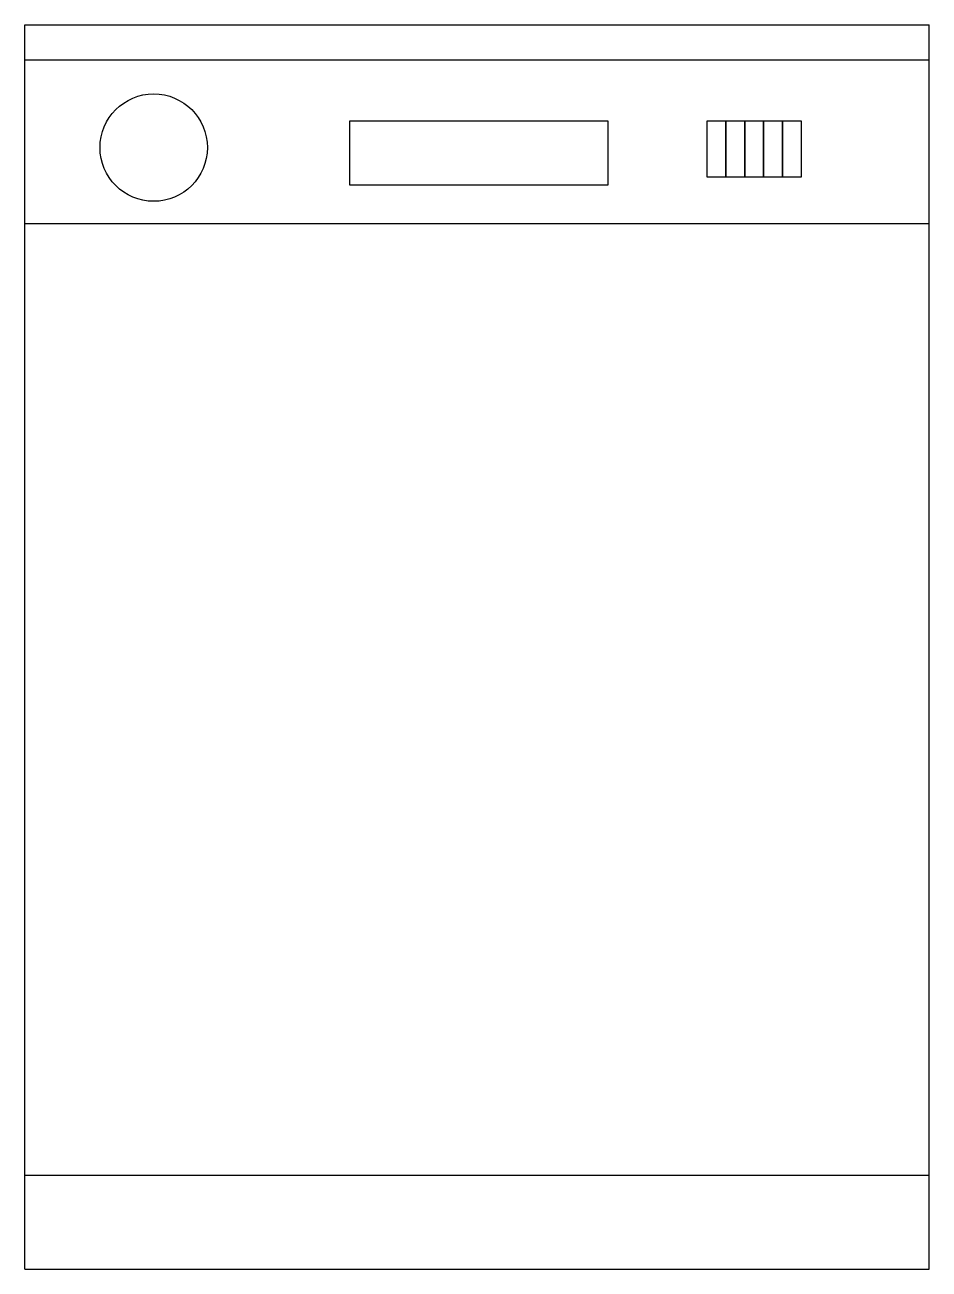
# Model space of a CAD drawing. Extents: x 8.975 to 9.575, y 4.402 to 5.227.
import ezdxf

# ---------------------------------------------------------------- set-up
doc = ezdxf.new("R2010")
doc.units = 0
doc.header["$MEASUREMENT"] = 0
doc.layers.add('A-PEÇAS', color=2, linetype='CONTINUOUS')
doc.layers.add('ESC-150', color=1, linetype='CONTINUOUS')

msp = doc.modelspace()

# ---------------------------------------------------------------- linework, layer by layer
at = {"layer": 'A-PEÇAS'}
for p, q in [((8.97493, 4.40156), (8.97493, 5.22656)), ((8.97493, 5.22656), (9.57493, 5.22656)), ((9.57493, 4.40156), (9.57493, 5.22656)), ((8.97493, 5.20341), (9.57493, 5.20341)), ((8.97493, 5.09477), (9.57493, 5.09477)), ((8.97493, 4.46389), (9.57493, 4.46389)), ((8.97493, 4.40156), (9.57493, 4.40156))]:
    msp.add_line(p, q, dxfattribs=at)
at = {"layer": 'ESC-150'}
for points in [[(9.19055, 5.16301), (9.36168, 5.16301), (9.36168, 5.12027), (9.19055, 5.12027)], [(9.42763, 5.16301), (9.44011, 5.16301), (9.44011, 5.12561), (9.42763, 5.12561)], [(9.44011, 5.16301), (9.45259, 5.16301), (9.45259, 5.12561), (9.44011, 5.12561)], [(9.45259, 5.16301), (9.46507, 5.16301), (9.46507, 5.12561), (9.45259, 5.12561)], [(9.46507, 5.16301), (9.47755, 5.16301), (9.47755, 5.12561), (9.46507, 5.12561)], [(9.47755, 5.16301), (9.49002, 5.16301), (9.49002, 5.12561), (9.47755, 5.12561)]]:
    msp.add_lwpolyline(points, close=True, dxfattribs=at)
msp.add_circle((9.06043, 5.1452), 0.03562, dxfattribs=at)

doc.saveas('drawing.dxf')
